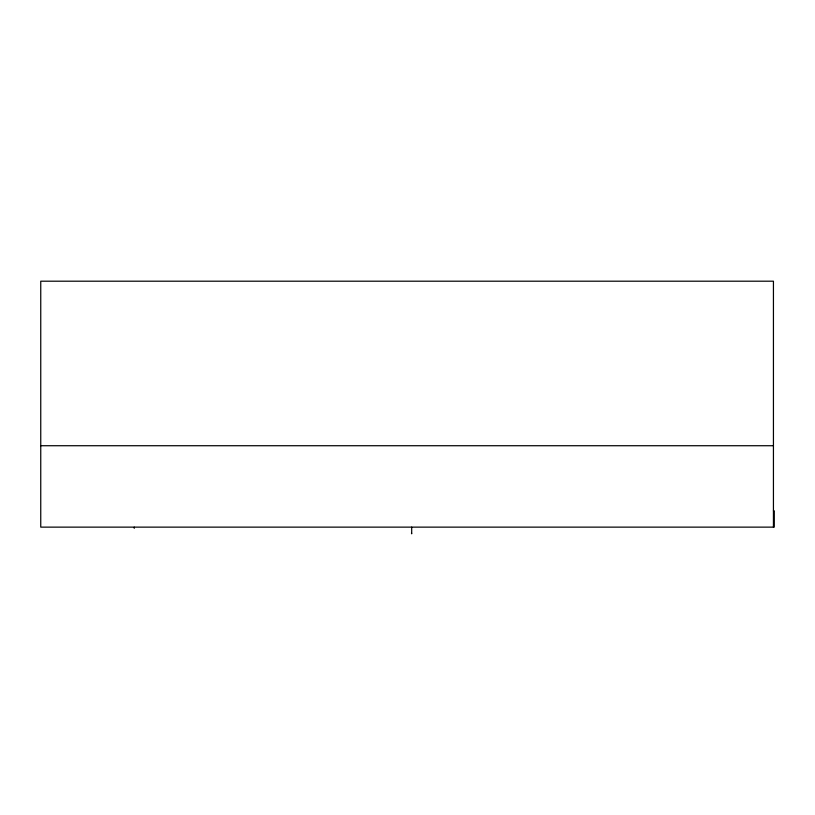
<?xml version="1.0" encoding="UTF-8"?>
<svg xmlns="http://www.w3.org/2000/svg" width="815" height="815" viewBox="0 0 815 815"><rect width="100%" height="100%" fill="white"/><g stroke="black" fill="none" stroke-linecap="round" stroke-linejoin="round"><path stroke-width="1.22" d="M40.75 445.724L773.435 445.724M773.435 510.852L774.25 510.852L774.25 527.132L40.75 527.132L40.75 281.195L773.435 281.195L773.435 527.132M411.483 533.02L411.687 533.805L411.687 527.132M134.241 527.132L134.241 528.334"/></g></svg>
